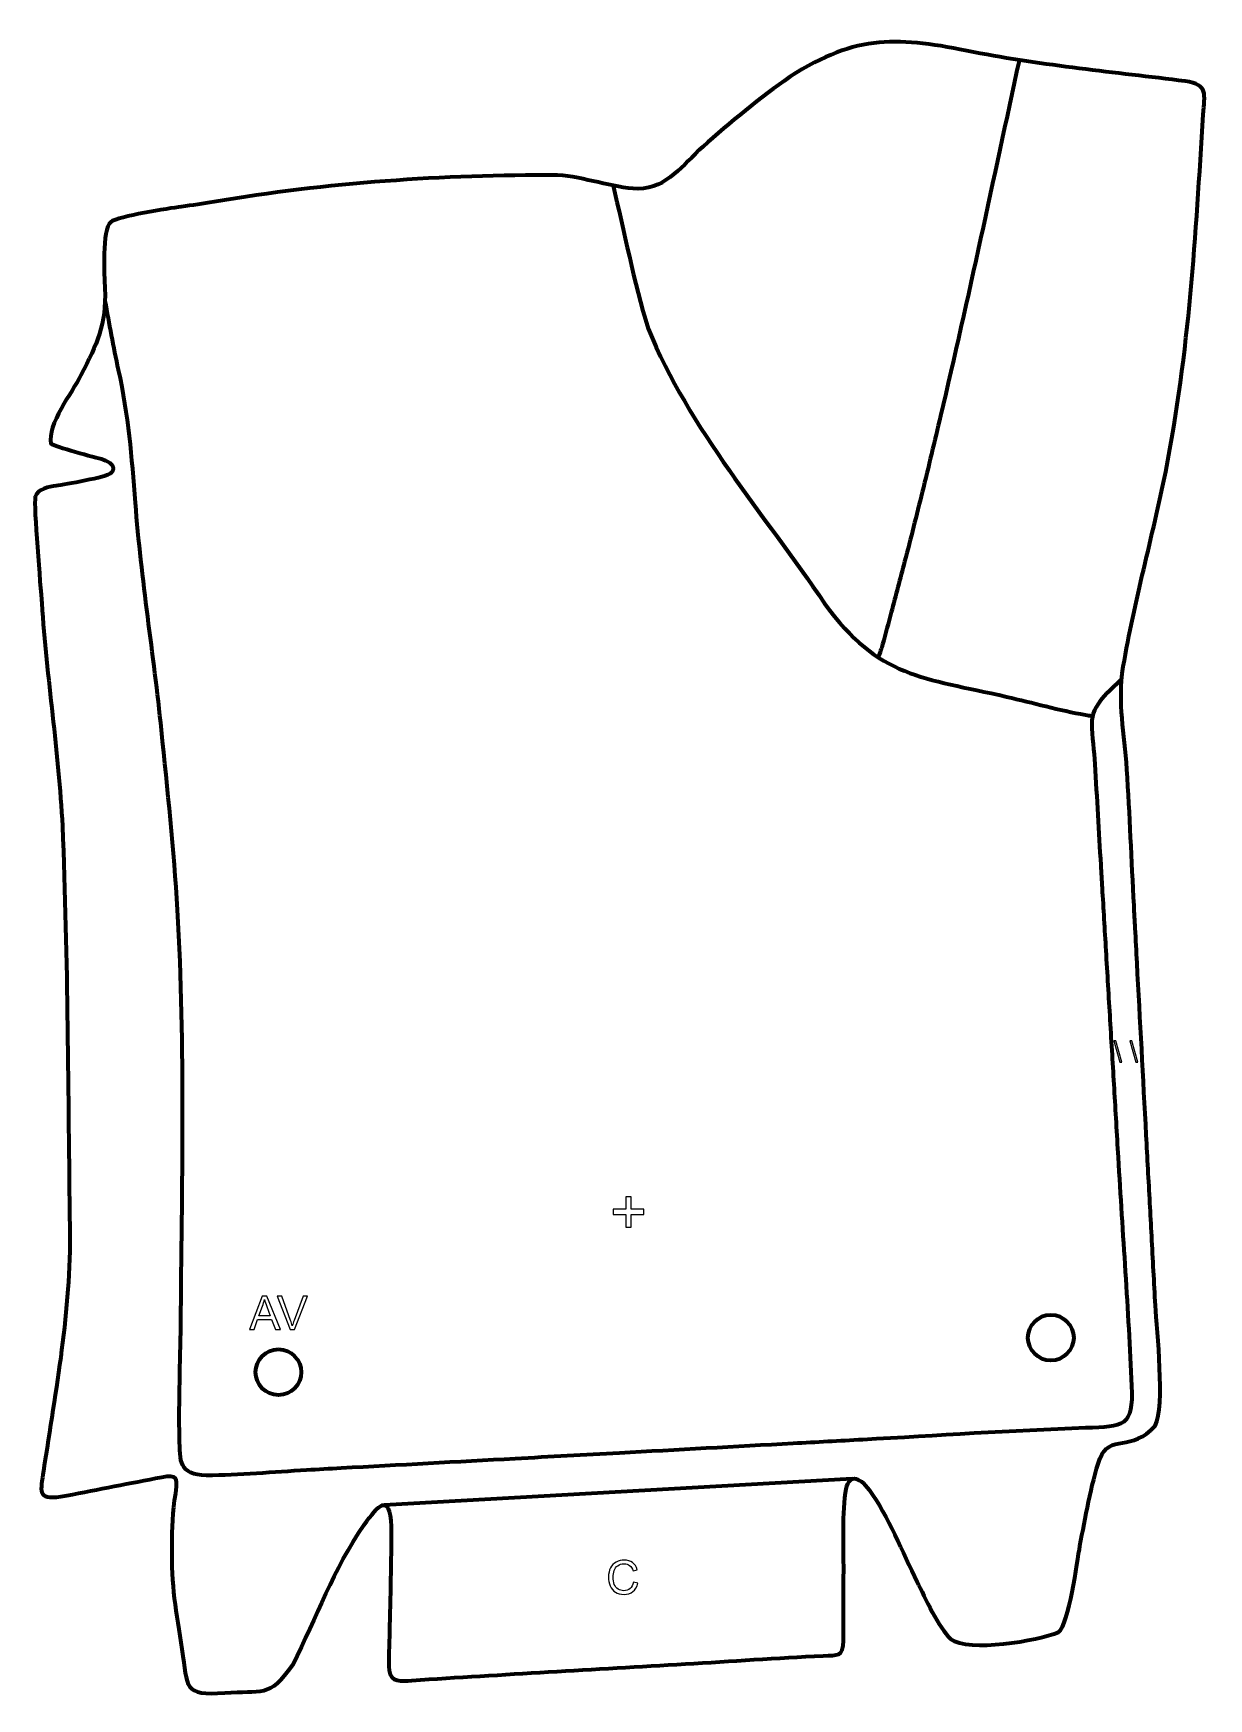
# Model space of a CAD drawing. Header units: millimetres. Extents: x 1167 to 1810, y 84 to 995.
import ezdxf

# ---------------------------------------------------------------- set-up
doc = ezdxf.new("R2010")
doc.units = ezdxf.units.MM
doc.header["$MEASUREMENT"] = 0
doc.layers.add('layer 2', color=7, linetype='Continuous')
doc.layers.add('layer 3', color=7, linetype='Continuous')

msp = doc.modelspace()

# ---------------------------------------------------------------- linework, layer by layer
at = {"layer": 'layer 2', "color": 142, "lineweight": 200}
for centre in [(1724.028, 281.0671), (1301.5766, 262.1938)]:
    msp.add_ellipse(centre, major_axis=(0, 12.5), ratio=1, dxfattribs=at)
at = {"layer": 'layer 2', "color": 142, "lineweight": 158}
for points, knots in [([(1706.6544, 979.5406), (1692.6097, 914.7432), (1678.8702, 849.885), (1663.706, 785.3363), (1663.706, 785.3363), (1660.4215, 771.4058), (1657.0787, 757.4905), (1653.6718, 743.5895), (1653.6718, 743.5895), (1650.5634, 730.9133), (1647.3679, 718.2639), (1644.0551, 705.6395), (1644.0551, 705.6395), (1641.6264, 696.4052), (1639.1715, 687.1778), (1636.7245, 677.9483), (1636.7245, 677.9483), (1635.1742, 672.0999), (1633.6089, 666.256), (1632.0268, 660.416), (1632.0268, 660.416), (1631.4169, 658.1702), (1630.4941, 655.6944), (1629.7409, 653.4619)], [0, 0, 0, 0, 0.14285714, 0.14285714, 0.14285714, 0.14285714, 0.28571429, 0.28571429, 0.28571429, 0.28571429, 0.42857143, 0.42857143, 0.42857143, 0.42857143, 0.57142857, 0.57142857, 0.57142857, 0.57142857, 0.71428571, 0.71428571, 0.71428571, 0.71428571, 1, 1, 1, 1]), ([(1484.4031, 912.1026), (1490.7018, 886.0439), (1495.9128, 858.7391), (1503.7025, 833.1744), (1503.7025, 833.1744), (1526.6369, 777.5446), (1566.8544, 732.1475), (1600.2373, 682.7599), (1600.2373, 682.7599), (1629.9595, 641.7942), (1654.0884, 642.1741), (1699.7656, 631.7189), (1699.7656, 631.7189), (1713.9004, 628.443), (1728.7749, 624.2583), (1742.9691, 621.7754), (1742.9691, 621.7754), (1744.1335, 621.5718), (1745.2642, 621.4424), (1746.4385, 621.3267)], [0, 0, 0, 0, 0.16666667, 0.16666667, 0.16666667, 0.16666667, 0.33333333, 0.33333333, 0.33333333, 0.33333333, 0.5, 0.5, 0.5, 0.5, 0.66666667, 0.66666667, 0.66666667, 0.66666667, 1, 1, 1, 1]), ([(1762.7388, 641.2217), (1755.8519, 634.4965), (1746.2769, 627.5759), (1746.3838, 616.9458), (1746.3838, 616.9458), (1746.4543, 609.936), (1747.7035, 601.9681), (1748.1192, 594.7191), (1748.1192, 594.7191), (1749.1747, 576.3126), (1750.2342, 557.9168), (1751.3274, 539.512), (1751.3274, 539.512), (1751.5722, 535.3906), (1751.817, 531.2693), (1752.0618, 527.148), (1752.0618, 527.148), (1752.7397, 515.7351), (1753.4175, 504.3223), (1754.0954, 492.9094), (1754.0954, 492.9094), (1754.472, 486.5689), (1754.8486, 480.2284), (1755.2252, 473.888), (1755.2252, 473.888), (1755.9784, 461.207), (1756.7316, 448.526), (1757.4848, 435.8451), (1757.4848, 435.8451), (1758.2192, 423.4811), (1758.9536, 411.1172), (1759.688, 398.7532), (1759.688, 398.7532), (1760.0646, 392.4128), (1760.4412, 386.0723), (1760.8178, 379.7318), (1760.8178, 379.7318), (1763.2994, 338.084), (1766.3087, 296.3398), (1768.2326, 254.6756), (1768.2326, 254.6756), (1769.1378, 232.3668), (1764.0784, 232.4428), (1743.0621, 231.6893), (1743.0621, 231.6893), (1702.5253, 230.2209), (1661.6603, 227.4588), (1621.1167, 225.2399), (1621.1167, 225.2399), (1608.4425, 224.5463), (1595.7683, 223.8526), (1583.0942, 223.159), (1583.0942, 223.159), (1551.4087, 221.4249), (1519.7233, 219.6908), (1488.0379, 217.9567), (1488.0379, 217.9567), (1469.0266, 216.9163), (1450.0154, 215.8758), (1431.0041, 214.8354), (1431.0041, 214.8354), (1399.3187, 213.1013), (1367.6333, 211.3672), (1335.9479, 209.6332), (1335.9479, 209.6332), (1329.6108, 209.2863), (1323.2737, 208.9395), (1316.9366, 208.5927), (1316.9366, 208.5927), (1298.9161, 207.5744), (1280.1309, 205.7214), (1262.1576, 205.6877), (1262.1576, 205.6877), (1247.0236, 206.2082), (1247.7695, 213.1358), (1247.4545, 226.2057), (1247.4545, 226.2057), (1246.9965, 246.5435), (1247.9348, 267.5191), (1248.133, 287.9584), (1248.133, 287.9584), (1248.8494, 363.331), (1250.6594, 439.9697), (1246.3979, 515.2007), (1246.3979, 515.2007), (1244.4544, 547.7547), (1240.9137, 580.9954), (1237.6116, 613.4824), (1237.6116, 613.4824), (1233.2645, 655.0859), (1226.6303, 695.8785), (1223.3426, 737.7081), (1223.3426, 737.7081), (1221.4451, 763.3663), (1219.5597, 785.2658), (1214.1147, 810.5828), (1214.1147, 810.5828), (1211.4195, 823.1142), (1209.0861, 835.7138), (1206.853, 848.3345)], [0, 0, 0, 0, 0.03846154, 0.03846154, 0.03846154, 0.03846154, 0.07692308, 0.07692308, 0.07692308, 0.07692308, 0.11538462, 0.11538462, 0.11538462, 0.11538462, 0.15384615, 0.15384615, 0.15384615, 0.15384615, 0.19230769, 0.19230769, 0.19230769, 0.19230769, 0.23076923, 0.23076923, 0.23076923, 0.23076923, 0.26923077, 0.26923077, 0.26923077, 0.26923077, 0.30769231, 0.30769231, 0.30769231, 0.30769231, 0.34615385, 0.34615385, 0.34615385, 0.34615385, 0.38461538, 0.38461538, 0.38461538, 0.38461538, 0.42307692, 0.42307692, 0.42307692, 0.42307692, 0.46153846, 0.46153846, 0.46153846, 0.46153846, 0.5, 0.5, 0.5, 0.5, 0.53846154, 0.53846154, 0.53846154, 0.53846154, 0.57692308, 0.57692308, 0.57692308, 0.57692308, 0.61538462, 0.61538462, 0.61538462, 0.61538462, 0.65384615, 0.65384615, 0.65384615, 0.65384615, 0.69230769, 0.69230769, 0.69230769, 0.69230769, 0.73076923, 0.73076923, 0.73076923, 0.73076923, 0.76923077, 0.76923077, 0.76923077, 0.76923077, 0.80769231, 0.80769231, 0.80769231, 0.80769231, 0.84615385, 0.84615385, 0.84615385, 0.84615385, 0.88461538, 0.88461538, 0.88461538, 0.88461538, 0.92307692, 0.92307692, 0.92307692, 0.92307692, 1, 1, 1, 1])]:
    msp.add_open_spline(points, degree=3, knots=knots, dxfattribs=at)
at = {"layer": 'layer 2', "color": 142}
for points, knots in [([(1761.7673, 431.7052), (1761.7673, 431.7052), (1758.4862, 443.435), (1758.4862, 443.435), (1758.4862, 443.435), (1758.4862, 443.435), (1759.601, 443.435), (1759.601, 443.435), (1759.601, 443.435), (1759.601, 443.435), (1762.8822, 431.7052), (1762.8822, 431.7052), (1762.8822, 431.7052), (1762.8822, 431.7052), (1761.7673, 431.7052), (1761.7673, 431.7052)], [0, 0, 0, 0, 0.2, 0.2, 0.2, 0.2, 0.4, 0.4, 0.4, 0.4, 0.6, 0.6, 0.6, 0.6, 1, 1, 1, 1]), ([(1770.5753, 431.7052), (1770.5753, 431.7052), (1767.2942, 443.435), (1767.2942, 443.435), (1767.2942, 443.435), (1767.2942, 443.435), (1768.409, 443.435), (1768.409, 443.435), (1768.409, 443.435), (1768.409, 443.435), (1771.6902, 431.7052), (1771.6902, 431.7052), (1771.6902, 431.7052), (1771.6902, 431.7052), (1770.5753, 431.7052), (1770.5753, 431.7052)], [0, 0, 0, 0, 0.2, 0.2, 0.2, 0.2, 0.4, 0.4, 0.4, 0.4, 0.6, 0.6, 0.6, 0.6, 1, 1, 1, 1]), ([(1491.5817, 341.5163), (1491.5817, 341.5163), (1491.5817, 348.4308), (1491.5817, 348.4308), (1491.5817, 348.4308), (1491.5817, 348.4308), (1484.7026, 348.4308), (1484.7026, 348.4308), (1484.7026, 348.4308), (1484.7026, 348.4308), (1484.7026, 351.3236), (1484.7026, 351.3236), (1484.7026, 351.3236), (1484.7026, 351.3236), (1491.5817, 351.3236), (1491.5817, 351.3236), (1491.5817, 351.3236), (1491.5817, 351.3236), (1491.5817, 358.2027), (1491.5817, 358.2027), (1491.5817, 358.2027), (1491.5817, 358.2027), (1494.5098, 358.2027), (1494.5098, 358.2027), (1494.5098, 358.2027), (1494.5098, 358.2027), (1494.5098, 351.3236), (1494.5098, 351.3236), (1494.5098, 351.3236), (1494.5098, 351.3236), (1501.389, 351.3236), (1501.389, 351.3236), (1501.389, 351.3236), (1501.389, 351.3236), (1501.389, 348.4308), (1501.389, 348.4308), (1501.389, 348.4308), (1501.389, 348.4308), (1494.5098, 348.4308), (1494.5098, 348.4308), (1494.5098, 348.4308), (1494.5098, 348.4308), (1494.5098, 341.5163), (1494.5098, 341.5163), (1494.5098, 341.5163), (1494.5098, 341.5163), (1491.5817, 341.5163), (1491.5817, 341.5163)], [0, 0, 0, 0, 0.07692308, 0.07692308, 0.07692308, 0.07692308, 0.15384615, 0.15384615, 0.15384615, 0.15384615, 0.23076923, 0.23076923, 0.23076923, 0.23076923, 0.30769231, 0.30769231, 0.30769231, 0.30769231, 0.38461538, 0.38461538, 0.38461538, 0.38461538, 0.46153846, 0.46153846, 0.46153846, 0.46153846, 0.53846154, 0.53846154, 0.53846154, 0.53846154, 0.61538462, 0.61538462, 0.61538462, 0.61538462, 0.69230769, 0.69230769, 0.69230769, 0.69230769, 0.76923077, 0.76923077, 0.76923077, 0.76923077, 0.84615385, 0.84615385, 0.84615385, 0.84615385, 1, 1, 1, 1]), ([(1285.6632, 285.5556), (1285.6632, 285.5556), (1292.6397, 303.742), (1292.6397, 303.742), (1292.6397, 303.742), (1292.6397, 303.742), (1295.2856, 303.742), (1295.2856, 303.742), (1295.2856, 303.742), (1295.2856, 303.742), (1302.6897, 285.5556), (1302.6897, 285.5556), (1302.6897, 285.5556), (1302.6897, 285.5556), (1299.9507, 285.5556), (1299.9507, 285.5556), (1299.9507, 285.5556), (1299.9507, 285.5556), (1297.8467, 291.0674), (1297.8467, 291.0674), (1297.8467, 291.0674), (1297.8467, 291.0674), (1290.1886, 291.0674), (1290.1886, 291.0674), (1290.1886, 291.0674), (1290.1886, 291.0674), (1288.2159, 285.5556), (1288.2159, 285.5556), (1288.2159, 285.5556), (1288.2159, 285.5556), (1285.6632, 285.5556), (1285.6632, 285.5556)], [0, 0, 0, 0, 0.11111111, 0.11111111, 0.11111111, 0.11111111, 0.22222222, 0.22222222, 0.22222222, 0.22222222, 0.33333333, 0.33333333, 0.33333333, 0.33333333, 0.44444444, 0.44444444, 0.44444444, 0.44444444, 0.55555556, 0.55555556, 0.55555556, 0.55555556, 0.66666667, 0.66666667, 0.66666667, 0.66666667, 0.77777778, 0.77777778, 0.77777778, 0.77777778, 1, 1, 1, 1]), ([(1290.8956, 293.0232), (1290.8956, 293.0232), (1297.0932, 293.0232), (1297.0932, 293.0232), (1297.0932, 293.0232), (1297.0932, 293.0232), (1295.1967, 298.0651), (1295.1967, 298.0651), (1295.1967, 298.0651), (1294.6252, 299.5976), (1294.1934, 300.8633), (1293.8928, 301.8624), (1293.8928, 301.8624), (1293.643, 300.6771), (1293.3086, 299.5129), (1292.8895, 298.3614), (1292.8895, 298.3614), (1292.8895, 298.3614), (1290.8956, 293.0232), (1290.8956, 293.0232)], [0, 0, 0, 0, 0.16666667, 0.16666667, 0.16666667, 0.16666667, 0.33333333, 0.33333333, 0.33333333, 0.33333333, 0.5, 0.5, 0.5, 0.5, 0.66666667, 0.66666667, 0.66666667, 0.66666667, 1, 1, 1, 1]), ([(1307.8967, 285.5556), (1307.8967, 285.5556), (1300.8694, 303.742), (1300.8694, 303.742), (1300.8694, 303.742), (1300.8694, 303.742), (1303.4771, 303.742), (1303.4771, 303.742), (1303.4771, 303.742), (1303.4771, 303.742), (1308.2015, 290.5255), (1308.2015, 290.5255), (1308.2015, 290.5255), (1308.5783, 289.4672), (1308.9, 288.4766), (1309.154, 287.5495), (1309.154, 287.5495), (1309.4334, 288.5443), (1309.7594, 289.5349), (1310.1319, 290.5255), (1310.1319, 290.5255), (1310.1319, 290.5255), (1315.0341, 303.742), (1315.0341, 303.742), (1315.0341, 303.742), (1315.0341, 303.742), (1317.4894, 303.742), (1317.4894, 303.742), (1317.4894, 303.742), (1317.4894, 303.742), (1310.3986, 285.5556), (1310.3986, 285.5556), (1310.3986, 285.5556), (1310.3986, 285.5556), (1307.8967, 285.5556), (1307.8967, 285.5556)], [0, 0, 0, 0, 0.1, 0.1, 0.1, 0.1, 0.2, 0.2, 0.2, 0.2, 0.3, 0.3, 0.3, 0.3, 0.4, 0.4, 0.4, 0.4, 0.5, 0.5, 0.5, 0.5, 0.6, 0.6, 0.6, 0.6, 0.7, 0.7, 0.7, 0.7, 0.8, 0.8, 0.8, 0.8, 1, 1, 1, 1]), ([(1495.7493, 147.2952), (1495.7493, 147.2952), (1498.1623, 146.6856), (1498.1623, 146.6856), (1498.1623, 146.6856), (1497.6585, 144.7087), (1496.7526, 143.2058), (1495.4445, 142.1687), (1495.4445, 142.1687), (1494.1364, 141.1315), (1492.5362, 140.6108), (1490.6439, 140.6108), (1490.6439, 140.6108), (1488.6881, 140.6108), (1487.0964, 141.0087), (1485.8687, 141.8088), (1485.8687, 141.8088), (1484.641, 142.6047), (1483.7097, 143.7604), (1483.0705, 145.2717), (1483.0705, 145.2717), (1482.4312, 146.7872), (1482.1095, 148.4086), (1482.1095, 150.1443), (1482.1095, 150.1443), (1482.1095, 152.0366), (1482.4693, 153.6876), (1483.1932, 155.0973), (1483.1932, 155.0973), (1483.9171, 156.507), (1484.9458, 157.578), (1486.2793, 158.3104), (1486.2793, 158.3104), (1487.6128, 159.0427), (1489.0818, 159.4068), (1490.682, 159.4068), (1490.682, 159.4068), (1492.5023, 159.4068), (1494.0306, 158.9454), (1495.2667, 158.0183), (1495.2667, 158.0183), (1496.5071, 157.0912), (1497.3707, 155.7915), (1497.8575, 154.1151), (1497.8575, 154.1151), (1497.8575, 154.1151), (1495.4953, 153.5563), (1495.4953, 153.5563), (1495.4953, 153.5563), (1495.0762, 154.8771), (1494.4624, 155.8423), (1493.6623, 156.4435), (1493.6623, 156.4435), (1492.8622, 157.0488), (1491.8546, 157.3494), (1490.6397, 157.3494), (1490.6397, 157.3494), (1489.2469, 157.3494), (1488.0785, 157.015), (1487.1429, 156.3461), (1487.1429, 156.3461), (1486.2074, 155.6772), (1485.547, 154.7755), (1485.1702, 153.6495), (1485.1702, 153.6495), (1484.7892, 152.5192), (1484.5987, 151.355), (1484.5987, 150.157), (1484.5987, 150.157), (1484.5987, 148.6118), (1484.8231, 147.2614), (1485.2718, 146.1099), (1485.2718, 146.1099), (1485.7205, 144.9542), (1486.419, 144.0948), (1487.3673, 143.5233), (1487.3673, 143.5233), (1488.3156, 142.9518), (1489.34, 142.6682), (1490.4449, 142.6682), (1490.4449, 142.6682), (1491.7911, 142.6682), (1492.9257, 143.0577), (1493.857, 143.8324), (1493.857, 143.8324), (1494.7883, 144.6113), (1495.4191, 145.7628), (1495.7493, 147.2952)], [0, 0, 0, 0, 0.04347826, 0.04347826, 0.04347826, 0.04347826, 0.08695652, 0.08695652, 0.08695652, 0.08695652, 0.13043478, 0.13043478, 0.13043478, 0.13043478, 0.17391304, 0.17391304, 0.17391304, 0.17391304, 0.2173913, 0.2173913, 0.2173913, 0.2173913, 0.26086957, 0.26086957, 0.26086957, 0.26086957, 0.30434783, 0.30434783, 0.30434783, 0.30434783, 0.34782609, 0.34782609, 0.34782609, 0.34782609, 0.39130435, 0.39130435, 0.39130435, 0.39130435, 0.43478261, 0.43478261, 0.43478261, 0.43478261, 0.47826087, 0.47826087, 0.47826087, 0.47826087, 0.52173913, 0.52173913, 0.52173913, 0.52173913, 0.56521739, 0.56521739, 0.56521739, 0.56521739, 0.60869565, 0.60869565, 0.60869565, 0.60869565, 0.65217391, 0.65217391, 0.65217391, 0.65217391, 0.69565217, 0.69565217, 0.69565217, 0.69565217, 0.73913043, 0.73913043, 0.73913043, 0.73913043, 0.7826087, 0.7826087, 0.7826087, 0.7826087, 0.82608696, 0.82608696, 0.82608696, 0.82608696, 0.86956522, 0.86956522, 0.86956522, 0.86956522, 0.91304348, 0.91304348, 0.91304348, 0.91304348, 1, 1, 1, 1])]:
    msp.add_open_spline(points, degree=3, knots=knots, dxfattribs=at)
at = {"layer": 'layer 2', "color": 142, "lineweight": 158}
msp.add_open_spline([(1359.4663, 189.7046), (1359.4663, 189.7046), (1615.3213, 203.9952), (1615.3213, 203.9952)], degree=3, dxfattribs=at)
at = {"layer": 'layer 3', "color": 242, "lineweight": 158}
msp.add_open_spline([(1266.3459, 902.4325), (1327.5234, 912.8213), (1392.1471, 917.3712), (1454.1909, 917.0251), (1454.1909, 917.0251), (1469.3488, 916.0528), (1483.9683, 910.0491), (1498.2536, 909.5468), (1498.2536, 909.5468), (1514.5468, 910.0469), (1522.493, 922.51), (1533.6386, 932.5834), (1533.6386, 932.5834), (1548.1792, 945.5241), (1565.3486, 959.7174), (1581.2995, 970.8047), (1581.2995, 970.8047), (1618.1907, 994.6185), (1640.9272, 992.5958), (1681.7897, 984.3399), (1681.7897, 984.3399), (1720.2167, 976.7873), (1758.8051, 973.3472), (1797.5742, 968.4036), (1797.5742, 968.4036), (1810.3688, 966.5097), (1808.1228, 961.3646), (1807.4088, 950.2205), (1807.4088, 950.2205), (1803.1966, 883.7923), (1799.8247, 820.3985), (1786.8544, 754.802), (1786.8544, 754.802), (1779.6635, 719.2541), (1769.7642, 683.7983), (1763.653, 648.1505), (1763.653, 648.1505), (1760.4327, 627.3399), (1764.4024, 612.3588), (1765.6763, 591.9288), (1765.6763, 591.9288), (1767.2182, 567.198), (1768.2048, 542.2324), (1769.5288, 517.453), (1769.5288, 517.453), (1769.7491, 513.3295), (1769.9694, 509.2059), (1770.1897, 505.0824), (1770.1897, 505.0824), (1770.5287, 498.7385), (1770.8677, 492.3946), (1771.2066, 486.0507), (1771.2066, 486.0507), (1772.8845, 454.6483), (1774.5623, 423.246), (1776.2401, 391.8437), (1776.2401, 391.8437), (1776.9011, 379.4731), (1777.5621, 367.1024), (1778.2231, 354.7318), (1778.2231, 354.7318), (1778.5451, 348.7051), (1778.8671, 342.6784), (1779.1891, 336.6517), (1779.1891, 336.6517), (1779.867, 323.9639), (1780.5449, 311.2761), (1781.2228, 298.5883), (1781.2228, 298.5883), (1782.0331, 284.6846), (1786.6852, 243.7782), (1781.0694, 232.859), (1781.0694, 232.859), (1768.6231, 218.2997), (1756.0067, 228.6323), (1750.8452, 214.8485), (1750.8452, 214.8485), (1745.8569, 200.3305), (1742.9677, 182.405), (1739.9409, 167.1614), (1739.9409, 167.1614), (1738.4114, 158.4909), (1734.092, 124.31), (1728.1924, 119.9212), (1728.1924, 119.9212), (1716.9598, 115.3345), (1678.9696, 108.72), (1669.1479, 116.3528), (1669.1479, 116.3528), (1662.8219, 122.0201), (1655.0539, 139.2051), (1650.8913, 147.4974), (1650.8913, 147.4974), (1643.0573, 163.3825), (1634.9648, 183.6936), (1624.6586, 197.751), (1624.6586, 197.751), (1618.9409, 205.4328), (1613.2859, 207.2774), (1611.7034, 196.1846), (1611.7034, 196.1846), (1609.8698, 181.9161), (1610.8534, 165.0309), (1610.7097, 150.3957), (1610.7097, 150.3957), (1610.6022, 138.7527), (1610.8196, 126.8745), (1610.5667, 115.2818), (1610.5667, 115.2818), (1610.3743, 106.4567), (1607.6025, 107.4516), (1599.4333, 107.0586), (1599.4333, 107.0586), (1574.4324, 105.856), (1549.162, 104.0863), (1524.1446, 102.5944), (1524.1446, 102.5944), (1474.2842, 99.6245), (1424.4057, 96.8627), (1374.5648, 93.5828), (1374.5648, 93.5828), (1368.9827, 93.2154), (1362.8896, 92.2582), (1362.1116, 99.0572), (1362.1116, 99.0572), (1361.5291, 104.1482), (1362.2393, 114.2499), (1362.324, 119.9495), (1362.324, 119.9495), (1362.6226, 139.1779), (1363.3125, 158.6379), (1363.2512, 177.8392), (1363.2512, 177.8392), (1362.3742, 196.8532), (1356.0136, 189.3087), (1348.4658, 178.7439), (1348.4658, 178.7439), (1331.4516, 153.8709), (1322.5957, 128.5954), (1309.3465, 102.1333), (1309.3465, 102.1333), (1296.7637, 83.5758), (1292.0411, 88.4576), (1272.2308, 86.7306), (1272.2308, 86.7306), (1249.1998, 85.1755), (1252.1089, 89.4283), (1248.7669, 110.583), (1248.7669, 110.583), (1245.4998, 130.9245), (1242.7603, 145.8066), (1243.2178, 166.7348), (1243.2178, 166.7348), (1243.3426, 177.2909), (1243.4479, 185.3237), (1245.1829, 195.8526), (1245.1829, 195.8526), (1247.0558, 207.2174), (1244.3717, 206.0117), (1234.4046, 204.151), (1234.4046, 204.151), (1217.0899, 200.9123), (1199.8116, 197.3336), (1182.5277, 194.1078), (1182.5277, 194.1078), (1169.1311, 192.3113), (1171.5135, 197.1702), (1173.0568, 208.1828), (1173.0568, 208.1828), (1179.7785, 253.5052), (1188.0377, 295.0031), (1187.4243, 341.2761), (1187.4243, 341.2761), (1186.4272, 414.4161), (1186.4101, 487.8693), (1183.4071, 560.9417), (1183.4071, 560.9417), (1181.3044, 601.6189), (1174.7858, 641.9756), (1172.1058, 682.7894), (1172.1058, 682.7894), (1171.4797, 691.5903), (1167.4841, 736.4053), (1168.5606, 741.0558), (1168.5606, 741.0558), (1169.5499, 745.3293), (1176.3619, 746.6053), (1179.9078, 747.0859), (1179.9078, 747.0859), (1184.775, 747.807), (1207.6005, 751.5796), (1210.0883, 754.1787), (1210.0883, 754.1787), (1213.399, 757.6376), (1208.7209, 760.4269), (1205.7412, 761.464), (1205.7412, 761.464), (1201.4981, 762.7659), (1178.7191, 768.4674), (1177.12, 770.2977), (1177.12, 770.2977), (1174.8418, 780.27), (1188.8604, 798.4337), (1193.5317, 807.5993), (1193.5317, 807.5993), (1202.384, 824.9829), (1207.423, 834.8871), (1206.6106, 854.9626), (1206.6106, 854.9626), (1206.3343, 861.6959), (1204.8698, 887.4147), (1209.828, 891.3482), (1209.828, 891.3482), (1214.0231, 894.6764), (1241.5276, 898.7635), (1248.408, 899.7393), (1248.408, 899.7393), (1254.4058, 900.5839), (1260.3726, 901.4152), (1266.3459, 902.4325)], degree=3, knots=[0, 0, 0, 0, 0.01785714, 0.01785714, 0.01785714, 0.01785714, 0.03571429, 0.03571429, 0.03571429, 0.03571429, 0.05357143, 0.05357143, 0.05357143, 0.05357143, 0.07142857, 0.07142857, 0.07142857, 0.07142857, 0.08928571, 0.08928571, 0.08928571, 0.08928571, 0.10714286, 0.10714286, 0.10714286, 0.10714286, 0.125, 0.125, 0.125, 0.125, 0.14285714, 0.14285714, 0.14285714, 0.14285714, 0.16071429, 0.16071429, 0.16071429, 0.16071429, 0.17857143, 0.17857143, 0.17857143, 0.17857143, 0.19642857, 0.19642857, 0.19642857, 0.19642857, 0.21428571, 0.21428571, 0.21428571, 0.21428571, 0.23214286, 0.23214286, 0.23214286, 0.23214286, 0.25, 0.25, 0.25, 0.25, 0.26785714, 0.26785714, 0.26785714, 0.26785714, 0.28571429, 0.28571429, 0.28571429, 0.28571429, 0.30357143, 0.30357143, 0.30357143, 0.30357143, 0.32142857, 0.32142857, 0.32142857, 0.32142857, 0.33928571, 0.33928571, 0.33928571, 0.33928571, 0.35714286, 0.35714286, 0.35714286, 0.35714286, 0.375, 0.375, 0.375, 0.375, 0.39285714, 0.39285714, 0.39285714, 0.39285714, 0.41071429, 0.41071429, 0.41071429, 0.41071429, 0.42857143, 0.42857143, 0.42857143, 0.42857143, 0.44642857, 0.44642857, 0.44642857, 0.44642857, 0.46428571, 0.46428571, 0.46428571, 0.46428571, 0.48214286, 0.48214286, 0.48214286, 0.48214286, 0.5, 0.5, 0.5, 0.5, 0.51785714, 0.51785714, 0.51785714, 0.51785714, 0.53571429, 0.53571429, 0.53571429, 0.53571429, 0.55357143, 0.55357143, 0.55357143, 0.55357143, 0.57142857, 0.57142857, 0.57142857, 0.57142857, 0.58928571, 0.58928571, 0.58928571, 0.58928571, 0.60714286, 0.60714286, 0.60714286, 0.60714286, 0.625, 0.625, 0.625, 0.625, 0.64285714, 0.64285714, 0.64285714, 0.64285714, 0.66071429, 0.66071429, 0.66071429, 0.66071429, 0.67857143, 0.67857143, 0.67857143, 0.67857143, 0.69642857, 0.69642857, 0.69642857, 0.69642857, 0.71428571, 0.71428571, 0.71428571, 0.71428571, 0.73214286, 0.73214286, 0.73214286, 0.73214286, 0.75, 0.75, 0.75, 0.75, 0.76785714, 0.76785714, 0.76785714, 0.76785714, 0.78571429, 0.78571429, 0.78571429, 0.78571429, 0.80357143, 0.80357143, 0.80357143, 0.80357143, 0.82142857, 0.82142857, 0.82142857, 0.82142857, 0.83928571, 0.83928571, 0.83928571, 0.83928571, 0.85714286, 0.85714286, 0.85714286, 0.85714286, 0.875, 0.875, 0.875, 0.875, 0.89285714, 0.89285714, 0.89285714, 0.89285714, 0.91071429, 0.91071429, 0.91071429, 0.91071429, 0.92857143, 0.92857143, 0.92857143, 0.92857143, 0.94642857, 0.94642857, 0.94642857, 0.94642857, 0.96428571, 0.96428571, 0.96428571, 0.96428571, 1, 1, 1, 1], dxfattribs=at)

doc.saveas('drawing.dxf')
